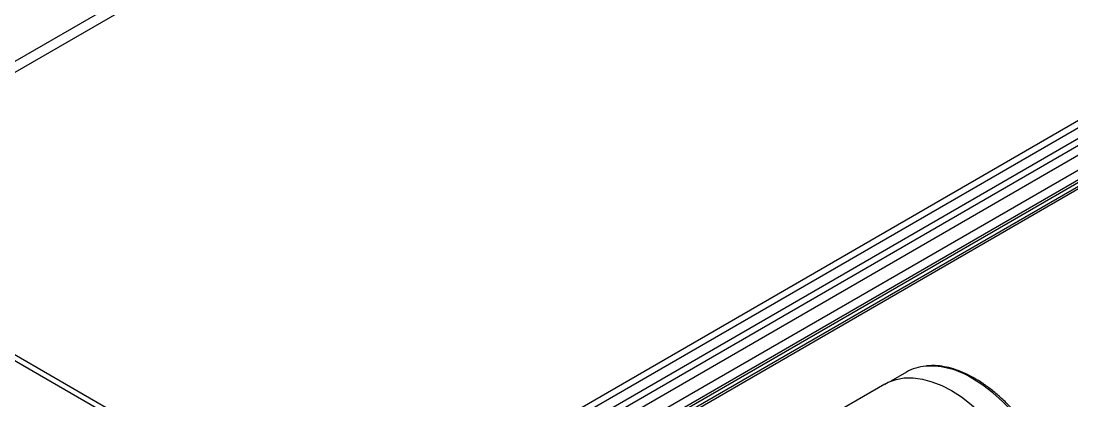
# Model space of a CAD drawing. Header units: inches. Extents: x 0 to 11, y 0 to 8.4.
# Drawn here: x 6.507 to 7.333, y 5.621 to 5.919 of the extents above; entities that cross this region are included whole.
import ezdxf

# ---------------------------------------------------------------- set-up
doc = ezdxf.new("R2010")
doc.units = ezdxf.units.IN
doc.header["$MEASUREMENT"] = 0

msp = doc.modelspace()

# ---------------------------------------------------------------- linework, layer by layer
at = {"color": 7, "linetype": 'Continuous', "lineweight": 25}
for p, q in [((7.16653, 6.27086), (6.30295, 5.77233)), ((7.17389, 6.26661), (6.31032, 5.76808)), ((7.71163, 6.05688), (6.76084, 5.508)), ((7.71645, 6.0541), (6.76566, 5.50522)), ((7.72381, 6.04984), (6.77534, 5.5023)), ((7.72864, 6.04706), (6.78016, 5.49952)), ((7.73105, 6.04085), (6.78443, 5.49438)), ((7.73473, 6.03135), (6.7945, 5.48857)), ((7.73714, 6.02514), (6.80109, 5.48477)), ((7.73473, 6.02171), (6.80285, 5.48375)), ((7.73105, 6.01647), (6.80555, 5.48219)), ((7.72864, 6.01304), (6.80731, 5.48117)), ((6.16184, 5.84942), (6.87131, 5.43986)), ((6.87777, 5.4405), (6.16563, 5.85161)), ((7.20278, 5.64371), (7.19068, 5.63672)), ((7.1858, 5.63438), (6.95811, 5.50294))]:
    msp.add_line(p, q, dxfattribs=at)
at = {"color": 7, "linetype": 'Continuous', "lineweight": 25, "flags": 128}
for points in [[(7.1858, 5.63438), (7.18862, 5.63584), (7.19466, 5.63801), (7.20117, 5.63913), (7.2081, 5.63921), (7.21535, 5.63823), (7.22286, 5.63622), (7.23054, 5.6332), (7.2383, 5.62919)], [(7.32902, 5.50956), (7.32878, 5.51739), (7.32774, 5.527), (7.32587, 5.53691), (7.3232, 5.547), (7.31976, 5.55717), (7.31558, 5.56728), (7.31072, 5.57724), (7.30523, 5.58692), (7.29917, 5.59622), (7.29261, 5.60503), (7.28563, 5.61326), (7.2783, 5.6208), (7.2707, 5.62757), (7.26293, 5.63351), (7.25507, 5.63853)], [(7.2383, 5.62919), (7.24606, 5.62424), (7.25373, 5.6184), (7.26124, 5.61174), (7.2685, 5.60434), (7.27542, 5.59627), (7.28194, 5.58762), (7.28798, 5.57848), (7.29347, 5.56897), (7.29836, 5.55917), (7.3026, 5.5492), (7.30612, 5.53917), (7.30891, 5.52918), (7.31092, 5.51935), (7.31214, 5.50978), (7.31254, 5.50059), (7.31254, 5.50005)]]:
    msp.add_lwpolyline(points, dxfattribs=at)
at = {"color": 7, "linetype": 'Continuous', "lineweight": 25}
for centre, radius, start, end in [((7.22115, 5.61137), 0.03719, 94.82521, 119.59634), ((7.22094, 5.58508), 0.06342, 57.44322, 92.64021)]:
    msp.add_arc(centre, radius, start, end, dxfattribs=at)
for points, knots in [([(7.25671, 5.63869), (7.2554, 5.63942), (7.25159, 5.64155), (7.24528, 5.64441), (7.23787, 5.64693), (7.23063, 5.64845), (7.22427, 5.64907), (7.22048, 5.64874), (7.21892, 5.6486)], [0, 0, 0, 0, 0.100988, 0.292635, 0.484384, 0.675879, 0.86674, 1, 1, 1, 1]), ([(7.32987, 5.51005), (7.32992, 5.51124), (7.33006, 5.51525), (7.32952, 5.5225), (7.32828, 5.53167), (7.32626, 5.54107), (7.32356, 5.55059), (7.32017, 5.56012), (7.31615, 5.56958), (7.31153, 5.57888), (7.30636, 5.58793), (7.30068, 5.59664), (7.29455, 5.60492), (7.28804, 5.61269), (7.28119, 5.61988), (7.27409, 5.62641), (7.26679, 5.63221), (7.26096, 5.63618), (7.25759, 5.63817), (7.25671, 5.63869)], [0, 0, 0, 0, 0.026868, 0.090348, 0.153807, 0.217228, 0.280607, 0.343948, 0.407259, 0.470552, 0.533836, 0.597123, 0.660422, 0.723744, 0.787101, 0.850504, 0.913964, 0.977487, 1, 1, 1, 1])]:
    msp.add_open_spline(points, degree=3, knots=knots, dxfattribs=at)

doc.saveas('drawing.dxf')
